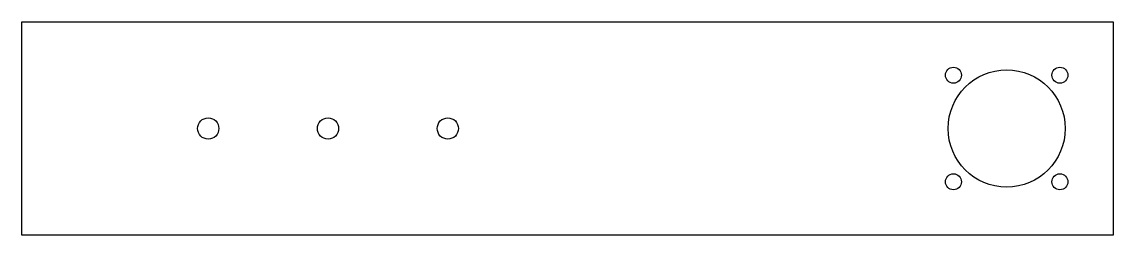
# Model space of a CAD drawing. Header units: millimetres. Extents: x 0 to 205, y 0 to 40.
import ezdxf

# ---------------------------------------------------------------- set-up
doc = ezdxf.new("R2010")
doc.units = ezdxf.units.MM
doc.layers.get('0').update_dxf_attribs({"linetype": 'CONTINUOUS'})

msp = doc.modelspace()

# ---------------------------------------------------------------- linework, layer by layer
msp.add_lwpolyline([(0, 0), (0, 40), (204.95, 40), (204.95, 0)], close=True)
for centre, radius in [((174.95, 30), 1.5), ((184.95, 20), 11), ((194.95, 30), 1.5), ((35, 20), 2), ((57.5, 20), 2), ((80, 20), 2), ((174.95, 10), 1.5), ((194.95, 10), 1.5)]:
    msp.add_circle(centre, radius)

doc.saveas('drawing.dxf')
